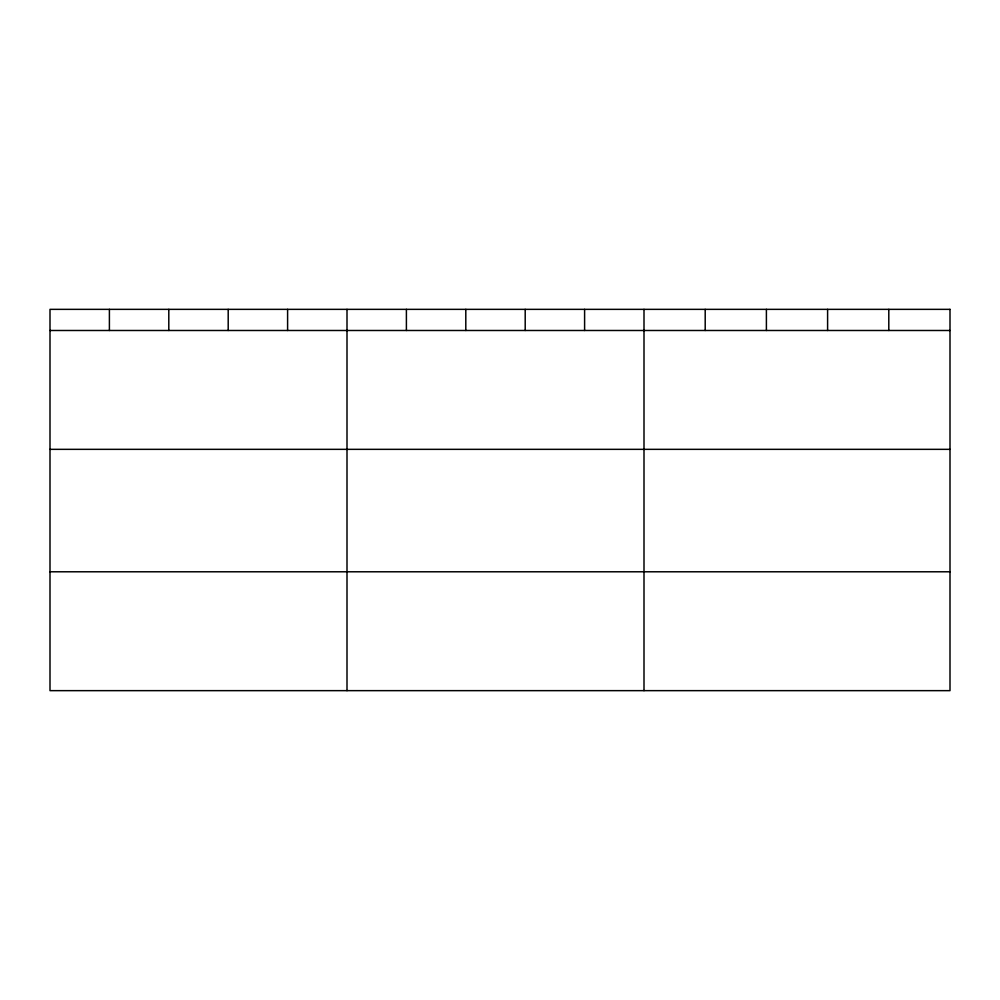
<?xml version="1.0" encoding="UTF-8"?>
<svg xmlns="http://www.w3.org/2000/svg" width="1000" height="1000" viewBox="0 0 1000 1000"><rect width="100%" height="100%" fill="white"/><g stroke="black" fill="none" stroke-linecap="round" stroke-linejoin="round"><path stroke-width="1.5" d="M50 330.487L950 330.487M50 449.338L950 449.338M50 571.788L950 571.788M888.8 309.35L888.8 330.487M827.6 309.35L827.6 330.487M766.4 309.35L766.4 330.487M705.2 309.35L705.2 330.487M644 309.35L644 690.65M584.6 309.35L584.6 330.487M525.2 309.35L525.2 330.487M465.8 309.35L465.8 330.487M406.4 309.35L406.4 330.487M347 309.35L347 690.65M287.6 309.35L287.6 330.487M228.2 309.35L228.2 330.487M168.8 309.35L168.8 330.487M109.4 309.35L109.4 330.487M950 309.35L50 309.35L50 690.65L950 690.65L950 309.35"/></g></svg>
